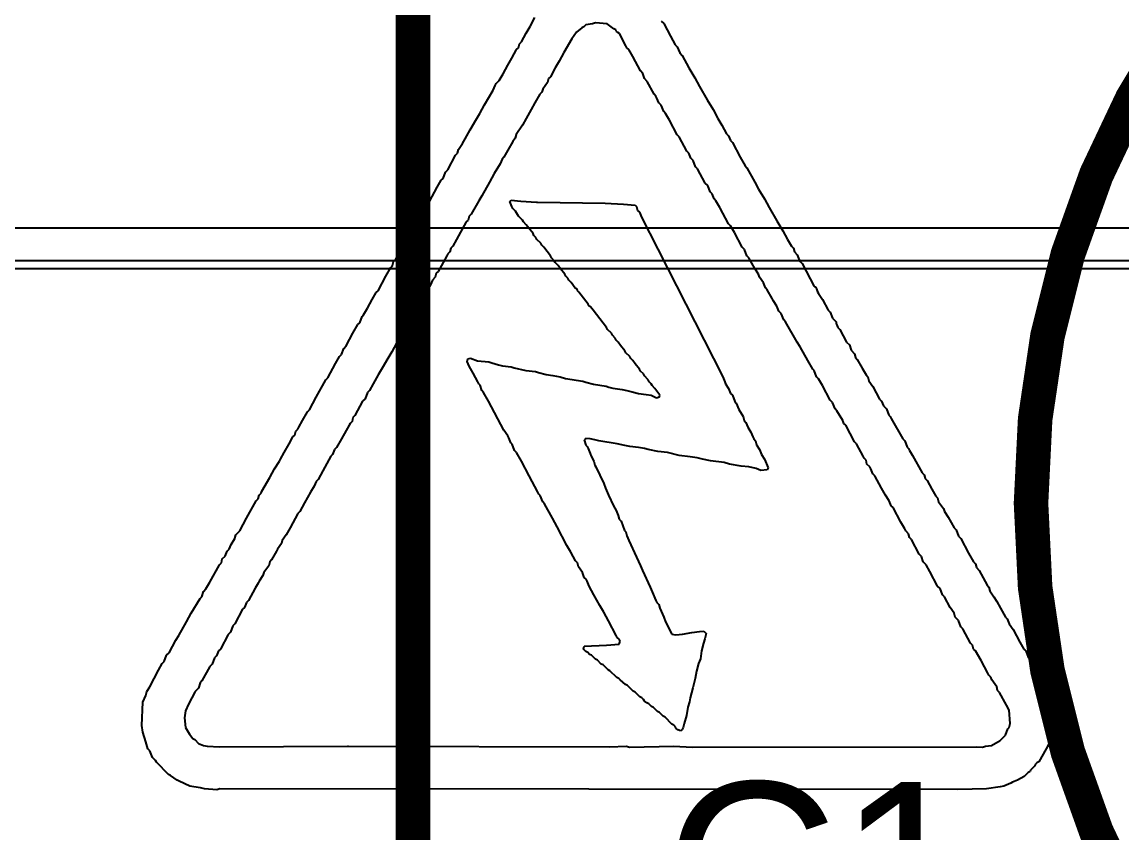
# Model space of a CAD drawing. Header units: millimetres. Extents: x -6 to 110, y 0 to 86.
# Drawn here: x 18.224 to 22.264, y 21.422 to 24.399 of the extents above; entities that cross this region are included whole.
import ezdxf

# ---------------------------------------------------------------- set-up
doc = ezdxf.new("R2010")
doc.units = ezdxf.units.MM
for name, color, linetype in [('BottomLayer', 5, 'Continuous'), ('BottomOverlay', 54, 'Continuous'), ('MidLayer1', 16, 'Continuous'), ('MidLayer2', 76, 'Continuous'), ('TopLayer', 1, 'Continuous'), ('TopOverlay', 2, 'Continuous')]:
    doc.layers.add(name, color=color, linetype=linetype)
doc.styles.add('Arial', font='', dxfattribs={"height": 0.2})
doc.styles.get('Arial').set_extended_font_data('Arial')

# ---------------------------------------------------------------- blocks, each defined once
blk = doc.blocks.new('KCXC1302G6R8MF_15')
at = {"layer": 'TopOverlay'}
for p, q in [((2.8222, 1.4473), (2.9969, 1.0543)), ((2.9969, 1.0543), (3.1152, 0.6409)), ((3.1152, 0.6409), (3.175, 0.215)), ((3.175, 0.215), (3.175, -0.215)), ((3.175, -0.215), (3.1152, -0.6409)), ((3.1152, -0.6409), (2.9969, -1.0543)), ((2.9969, -1.0543), (2.8222, -1.4473)), ((2.8222, -1.4473), (2.5947, -1.8122))]:
    blk.add_line(p, q, dxfattribs=at)
for points, const_width in [([(3.1496, 0, 1), (-3.1496, 0, 1)], 0.127), ([(3.1179, 0, 1), (3.1814, 0, 1)], 0.0635)]:
    blk.add_lwpolyline(points, format="xyb", close=True, dxfattribs=dict(at, const_width=const_width))
blk = doc.blocks.new('HF32FA_G_005_HSL1_27')
at = {"layer": 'TopOverlay', "const_width": 0.127}
blk.add_lwpolyline([(-8.8138, -5.08), (8.8138, -5.08)], dxfattribs=at)

msp = doc.modelspace()

# ---------------------------------------------------------------- linework, layer by layer
at = {"layer": 'BottomLayer'}
msp.add_line((10.2111, 23.6444), (23.0485, 23.6444), dxfattribs=at)
at = {"layer": 'BottomOverlay'}
for p, q in [((20.09, 24.3834), (20.1078, 24.4154)), ((20.5717, 24.403), (20.5806, 24.3941)), ((20.0758, 24.3585), (20.09, 24.3834)), ((20.2607, 24.3621), (20.2429, 24.3372)), ((20.2802, 24.3781), (20.2607, 24.3621)), ((20.2873, 24.3817), (20.2802, 24.3781)), ((20.2944, 24.3888), (20.2873, 24.3817)), ((20.3193, 24.3923), (20.2944, 24.3888)), ((20.33, 24.3959), (20.3193, 24.3923)), ((20.3726, 24.3923), (20.33, 24.3959)), ((20.3975, 24.3745), (20.3726, 24.3923)), ((20.4046, 24.371), (20.3975, 24.3745)), ((20.4064, 24.3657), (20.4046, 24.371)), ((20.4117, 24.3603), (20.4064, 24.3657)), ((20.4188, 24.3568), (20.4117, 24.3603)), ((20.5806, 24.3941), (20.6055, 24.3479)), ((20.0509, 24.3194), (20.058, 24.3265)), ((20.058, 24.3265), (20.0758, 24.3585)), ((20.2429, 24.3372), (20.2144, 24.2874)), ((20.442, 24.3123), (20.4188, 24.3568)), ((20.6055, 24.3479), (20.6233, 24.3159)), ((20.0225, 24.2661), (20.0402, 24.2981)), ((20.0402, 24.2981), (20.0473, 24.3052)), ((20.0473, 24.3052), (20.0509, 24.3194)), ((20.2144, 24.2874), (20.1967, 24.2554)), ((20.4455, 24.3052), (20.442, 24.3123)), ((20.4526, 24.2981), (20.4455, 24.3052)), ((20.4668, 24.2732), (20.4526, 24.2981)), ((20.6233, 24.3159), (20.6304, 24.3088)), ((20.6304, 24.3088), (20.6393, 24.2857)), ((20.6393, 24.2857), (20.6481, 24.2768)), ((19.9905, 24.2092), (20.0082, 24.2412)), ((20.0082, 24.2412), (20.0225, 24.2661)), ((20.1967, 24.2554), (20.1824, 24.2306)), ((20.4953, 24.2199), (20.4668, 24.2732)), ((20.6481, 24.2768), (20.673, 24.2306)), ((19.9762, 24.1843), (19.9905, 24.2092)), ((20.1824, 24.2306), (20.1647, 24.1986)), ((20.5042, 24.211), (20.4953, 24.2199)), ((20.5095, 24.1915), (20.5042, 24.211)), ((20.673, 24.2306), (20.6944, 24.195)), ((19.9549, 24.1488), (19.962, 24.1666)), ((19.962, 24.1666), (19.9656, 24.1737)), ((19.9656, 24.1737), (19.9762, 24.1843)), ((20.154, 24.1772), (20.1362, 24.1524)), ((20.1576, 24.1915), (20.154, 24.1772)), ((20.1647, 24.1986), (20.1576, 24.1915)), ((20.5202, 24.1808), (20.5095, 24.1915)), ((20.5451, 24.1346), (20.5202, 24.1808)), ((20.6944, 24.195), (20.7121, 24.163)), ((20.7121, 24.163), (20.7406, 24.1132)), ((19.9229, 24.0955), (19.9549, 24.1488)), ((20.1256, 24.1346), (20.1078, 24.1026)), ((20.1327, 24.1417), (20.1256, 24.1346)), ((20.1362, 24.1524), (20.1327, 24.1417)), ((20.5522, 24.1275), (20.5451, 24.1346)), ((20.5557, 24.1204), (20.5522, 24.1275)), ((20.5628, 24.1026), (20.5557, 24.1204)), ((19.9051, 24.0635), (19.9229, 24.0955)), ((20.0936, 24.0777), (20.0758, 24.0457)), ((20.1078, 24.1026), (20.0936, 24.0777)), ((20.5717, 24.0937), (20.5628, 24.1026)), ((20.5806, 24.0706), (20.5717, 24.0937)), ((20.7406, 24.1132), (20.7619, 24.0777)), ((20.7619, 24.0777), (20.7797, 24.0457)), ((19.8696, 24.003), (19.8909, 24.0386)), ((19.8909, 24.0386), (19.9051, 24.0635)), ((20.0758, 24.0457), (20.0616, 24.0208)), ((20.5877, 24.0635), (20.5806, 24.0706)), ((20.6019, 24.0386), (20.5877, 24.0635)), ((20.6304, 23.9853), (20.6019, 24.0386)), ((20.7797, 24.0457), (20.7939, 24.0208)), ((19.8518, 23.971), (19.8696, 24.003)), ((20.0616, 24.0208), (20.0385, 23.987)), ((20.7939, 24.0208), (20.8117, 23.9888)), ((19.8412, 23.9533), (19.8518, 23.971)), ((20.026, 23.9604), (20.0082, 23.9284)), ((20.0349, 23.9728), (20.026, 23.9604)), ((20.0385, 23.987), (20.0349, 23.9728)), ((20.6375, 23.9782), (20.6304, 23.9853)), ((20.6659, 23.9248), (20.6375, 23.9782)), ((20.8117, 23.9888), (20.8188, 23.9817)), ((20.8188, 23.9817), (20.8259, 23.9639)), ((20.8259, 23.9639), (20.833, 23.9568)), ((20.833, 23.9568), (20.8614, 23.9035)), ((19.8163, 23.9106), (19.8234, 23.9177)), ((19.8234, 23.9177), (19.8269, 23.9319)), ((19.8269, 23.9319), (19.8412, 23.9533)), ((20.0082, 23.9284), (19.994, 23.9035)), ((20.673, 23.9177), (20.6659, 23.9248)), ((20.6801, 23.8999), (20.673, 23.9177)), ((19.7878, 23.8573), (19.8163, 23.9106)), ((19.9798, 23.8786), (19.9585, 23.8431)), ((19.9869, 23.8964), (19.9798, 23.8786)), ((19.994, 23.9035), (19.9869, 23.8964)), ((20.689, 23.8911), (20.6801, 23.8999)), ((20.6979, 23.8679), (20.689, 23.8911)), ((20.8614, 23.9035), (20.8792, 23.8715)), ((19.7701, 23.8253), (19.7789, 23.8484)), ((19.7789, 23.8484), (19.7878, 23.8573)), ((19.9585, 23.8431), (19.9407, 23.8111)), ((20.705, 23.8608), (20.6979, 23.8679)), ((20.7335, 23.8075), (20.705, 23.8608)), ((20.8792, 23.8715), (20.8863, 23.8644)), ((20.8863, 23.8644), (20.9148, 23.8111)), ((19.7487, 23.7933), (19.7629, 23.8182)), ((19.7629, 23.8182), (19.7701, 23.8253)), ((19.9407, 23.8111), (19.9123, 23.7613)), ((20.7424, 23.7986), (20.7335, 23.8075)), ((20.7512, 23.7755), (20.7424, 23.7986)), ((20.9148, 23.8111), (20.929, 23.7862)), ((19.7203, 23.74), (19.7487, 23.7933)), ((19.9123, 23.7613), (19.9016, 23.7435)), ((20.7584, 23.7684), (20.7512, 23.7755)), ((20.7655, 23.7506), (20.7584, 23.7684)), ((20.929, 23.7862), (20.9503, 23.7506)), ((19.7025, 23.708), (19.7078, 23.7275)), ((19.7078, 23.7275), (19.7203, 23.74)), ((19.9016, 23.7435), (19.8732, 23.6938)), ((20.0154, 23.74), (20.0207, 23.7453)), ((20.0225, 23.7222), (20.0154, 23.74)), ((20.0207, 23.7453), (20.0562, 23.7417)), ((20.026, 23.7151), (20.0225, 23.7222)), ((20.0367, 23.7044), (20.026, 23.7151)), ((20.0562, 23.7417), (20.1131, 23.7382)), ((20.1131, 23.7382), (20.1167, 23.7382)), ((20.1167, 23.7382), (20.3655, 23.7346)), ((20.3655, 23.7346), (20.4331, 23.7311)), ((20.4331, 23.7311), (20.4757, 23.7275)), ((20.4757, 23.7275), (20.4811, 23.7222)), ((20.4811, 23.7222), (20.4846, 23.708)), ((20.7726, 23.7435), (20.7655, 23.7506)), ((20.7868, 23.7186), (20.7726, 23.7435)), ((20.8188, 23.6582), (20.7868, 23.7186)), ((20.9503, 23.7506), (20.9681, 23.7186)), ((20.9681, 23.7186), (20.9965, 23.6689)), ((19.6741, 23.6618), (19.6954, 23.7009)), ((19.6954, 23.7009), (19.7025, 23.708)), ((19.866, 23.6866), (19.8625, 23.6724)), ((19.8732, 23.6938), (19.866, 23.6866)), ((20.0473, 23.6866), (20.0367, 23.7044)), ((20.0616, 23.6724), (20.0473, 23.6866)), ((20.4846, 23.708), (20.4917, 23.7009)), ((20.4917, 23.7009), (20.4988, 23.6831)), ((20.4988, 23.6831), (20.5593, 23.5658)), ((19.6563, 23.6298), (19.6599, 23.6404)), ((19.6599, 23.6404), (19.6741, 23.6618)), ((19.8554, 23.6653), (19.8198, 23.6013)), ((19.8625, 23.6724), (19.8554, 23.6653)), ((20.0651, 23.6653), (20.0616, 23.6724)), ((20.0758, 23.6546), (20.0651, 23.6653)), ((20.0847, 23.6422), (20.0758, 23.6546)), ((20.1007, 23.6227), (20.0847, 23.6422)), ((20.8259, 23.6511), (20.8188, 23.6582)), ((20.8401, 23.6262), (20.8259, 23.6511)), ((20.9965, 23.6689), (21.0179, 23.6333)), ((21.0179, 23.6333), (21.0356, 23.6013)), ((19.635, 23.5907), (19.6385, 23.6049)), ((19.6385, 23.6049), (19.6563, 23.6298)), ((19.8198, 23.6013), (19.8056, 23.5764)), ((20.1042, 23.6155), (20.1007, 23.6227)), ((20.1113, 23.6084), (20.1042, 23.6155)), ((20.1149, 23.6013), (20.1113, 23.6084)), ((20.1291, 23.5871), (20.1149, 23.6013)), ((20.8686, 23.5729), (20.8401, 23.6262)), ((21.0356, 23.6013), (21.0499, 23.5764)), ((19.5994, 23.5338), (19.6279, 23.5835)), ((19.6279, 23.5835), (19.635, 23.5907)), ((19.7949, 23.5551), (19.7878, 23.548)), ((19.7985, 23.5693), (19.7949, 23.5551)), ((19.8056, 23.5764), (19.7985, 23.5693)), ((20.1327, 23.58), (20.1291, 23.5871)), ((20.1398, 23.5729), (20.1327, 23.58)), ((20.1647, 23.5409), (20.1398, 23.5729)), ((20.5593, 23.5658), (20.7975, 23.0965)), ((20.8774, 23.564), (20.8686, 23.5729)), ((20.8863, 23.5409), (20.8774, 23.564)), ((21.0499, 23.5764), (21.057, 23.5693)), ((21.057, 23.5693), (21.0605, 23.5551)), ((21.0605, 23.5551), (21.0712, 23.5444)), ((19.5852, 23.5053), (19.5887, 23.5196)), ((19.5887, 23.5196), (19.5959, 23.5267)), ((19.5959, 23.5267), (19.5994, 23.5338)), ((19.7701, 23.516), (19.7523, 23.484)), ((19.7843, 23.5409), (19.7701, 23.516)), ((19.7878, 23.548), (19.7843, 23.5409)), ((20.1682, 23.5338), (20.1647, 23.5409)), ((20.1789, 23.5231), (20.1682, 23.5338)), ((20.1824, 23.516), (20.1789, 23.5231)), ((20.1931, 23.5053), (20.1824, 23.516)), ((20.8934, 23.5338), (20.8863, 23.5409)), ((20.9148, 23.4947), (20.8934, 23.5338)), ((21.0712, 23.5444), (21.0783, 23.5267)), ((21.0783, 23.5267), (21.0819, 23.5196)), ((21.0819, 23.5196), (21.089, 23.5124)), ((21.089, 23.5124), (21.1334, 23.4289)), ((19.5603, 23.4662), (19.5781, 23.4982)), ((19.5781, 23.4982), (19.5852, 23.5053)), ((19.7452, 23.4769), (19.7416, 23.4627)), ((19.7523, 23.484), (19.7452, 23.4769)), ((20.202, 23.4929), (20.1931, 23.5053)), ((20.218, 23.4733), (20.202, 23.4929)), ((20.2215, 23.4662), (20.218, 23.4733)), ((20.929, 23.4733), (20.9148, 23.4947)), ((20.9326, 23.4627), (20.929, 23.4733)), ((19.5319, 23.4129), (19.5603, 23.4662)), ((19.7238, 23.4342), (19.7025, 23.3987)), ((19.731, 23.452), (19.7238, 23.4342)), ((19.7416, 23.4627), (19.731, 23.452)), ((20.2287, 23.4591), (20.2215, 23.4662)), ((20.2322, 23.452), (20.2287, 23.4591)), ((20.2411, 23.4431), (20.2322, 23.452)), ((20.2553, 23.4218), (20.2411, 23.4431)), ((20.9468, 23.4413), (20.9326, 23.4627)), ((20.9539, 23.4236), (20.9468, 23.4413)), ((19.5105, 23.3809), (19.5248, 23.4058)), ((19.5248, 23.4058), (19.5319, 23.4129)), ((19.7025, 23.3987), (19.6847, 23.3667)), ((20.2624, 23.4182), (20.2553, 23.4218)), ((20.2642, 23.4129), (20.2624, 23.4182)), ((20.2695, 23.4076), (20.2642, 23.4129)), ((20.3033, 23.3631), (20.2695, 23.4076)), ((20.961, 23.4165), (20.9539, 23.4236)), ((20.9788, 23.3845), (20.961, 23.4165)), ((21.1334, 23.4289), (21.1387, 23.4271)), ((21.1387, 23.4271), (21.1423, 23.42)), ((21.1423, 23.42), (21.1459, 23.4094)), ((21.1459, 23.4094), (21.1494, 23.4022)), ((21.1494, 23.4022), (21.1636, 23.3809)), ((19.4928, 23.3489), (19.5105, 23.3809)), ((19.6847, 23.3667), (19.6705, 23.3454)), ((20.3069, 23.356), (20.3033, 23.3631)), ((20.3122, 23.3542), (20.3069, 23.356)), ((20.3211, 23.3418), (20.3122, 23.3542)), ((20.9823, 23.3774), (20.9788, 23.3845)), ((20.9965, 23.356), (20.9823, 23.3774)), ((21.0037, 23.3382), (20.9965, 23.356)), ((21.1636, 23.3809), (21.185, 23.3418)), ((19.4643, 23.2956), (19.4732, 23.3187)), ((19.4732, 23.3187), (19.4785, 23.324)), ((19.4785, 23.324), (19.4928, 23.3489)), ((19.6527, 23.3134), (19.635, 23.2814)), ((19.667, 23.3382), (19.6527, 23.3134)), ((19.6705, 23.3454), (19.667, 23.3382)), ((20.3709, 23.2778), (20.3211, 23.3418)), ((21.0125, 23.3294), (21.0037, 23.3382)), ((21.0214, 23.3063), (21.0125, 23.3294)), ((21.185, 23.3418), (21.1921, 23.3347)), ((21.1921, 23.3347), (21.201, 23.3116)), ((21.201, 23.3116), (21.2134, 23.2991)), ((19.4394, 23.2565), (19.4572, 23.2885)), ((19.4572, 23.2885), (19.4643, 23.2956)), ((19.6279, 23.2743), (19.619, 23.2512)), ((19.635, 23.2814), (19.6279, 23.2743)), ((20.3744, 23.2707), (20.3709, 23.2778)), ((20.3886, 23.2565), (20.3744, 23.2707)), ((21.0285, 23.2991), (21.0214, 23.3063)), ((21.0712, 23.2245), (21.0285, 23.2991)), ((21.2134, 23.2991), (21.2134, 23.292)), ((21.2134, 23.292), (21.2152, 23.2903)), ((21.2152, 23.2903), (21.2205, 23.2778)), ((21.2205, 23.2778), (21.2276, 23.2707)), ((21.2276, 23.2707), (21.2525, 23.2245)), ((19.4146, 23.2103), (19.4394, 23.2565)), ((19.6136, 23.2458), (19.5994, 23.2209)), ((19.619, 23.2512), (19.6136, 23.2458)), ((20.3922, 23.2494), (20.3886, 23.2565)), ((20.4029, 23.2387), (20.3922, 23.2494)), ((20.4064, 23.2316), (20.4029, 23.2387)), ((20.4135, 23.2245), (20.4064, 23.2316)), ((19.3968, 23.1783), (19.4057, 23.2014)), ((19.4057, 23.2014), (19.4146, 23.2103)), ((19.5816, 23.1889), (19.5674, 23.1641)), ((19.5994, 23.2209), (19.5816, 23.1889)), ((20.4224, 23.212), (20.4135, 23.2245)), ((20.4384, 23.1925), (20.4224, 23.212)), ((20.442, 23.1854), (20.4384, 23.1925)), ((21.0819, 23.2067), (21.0712, 23.2245)), ((21.1103, 23.1569), (21.0819, 23.2067)), ((21.2525, 23.2245), (21.2632, 23.2138)), ((21.2632, 23.2138), (21.2685, 23.1943)), ((21.2685, 23.1943), (21.2809, 23.1818)), ((19.3754, 23.1463), (19.3897, 23.1712)), ((19.3897, 23.1712), (19.3968, 23.1783)), ((19.5674, 23.1641), (19.5461, 23.1285)), ((19.8589, 23.1534), (19.8607, 23.1623)), ((19.866, 23.1356), (19.8589, 23.1534)), ((19.8607, 23.1623), (19.8714, 23.1658)), ((19.8714, 23.1658), (19.8963, 23.1552)), ((19.8963, 23.1552), (19.9389, 23.1516)), ((19.9389, 23.1516), (19.9496, 23.1481)), ((20.4562, 23.1712), (20.442, 23.1854)), ((20.4597, 23.1641), (20.4562, 23.1712)), ((20.4668, 23.1569), (20.4597, 23.1641)), ((20.4757, 23.1445), (20.4668, 23.1569)), ((21.1281, 23.1249), (21.1103, 23.1569)), ((21.2809, 23.1818), (21.2845, 23.1676)), ((21.2845, 23.1676), (21.2916, 23.1605)), ((21.2916, 23.1605), (21.3094, 23.1285)), ((19.347, 23.093), (19.3754, 23.1463)), ((19.5461, 23.1285), (19.5319, 23.1036)), ((19.8803, 23.1107), (19.866, 23.1356)), ((19.898, 23.0787), (19.8803, 23.1107)), ((19.9496, 23.1481), (19.9745, 23.1409)), ((19.9745, 23.1409), (19.9887, 23.1374)), ((19.9887, 23.1374), (20.0207, 23.1338)), ((20.0207, 23.1338), (20.0314, 23.1303)), ((20.0314, 23.1303), (20.074, 23.1196)), ((20.074, 23.1196), (20.1096, 23.1161)), ((20.1096, 23.1161), (20.1202, 23.1125)), ((20.1202, 23.1125), (20.1487, 23.1054)), ((20.4917, 23.1249), (20.4757, 23.1445)), ((20.4953, 23.1178), (20.4917, 23.1249)), ((20.5059, 23.1072), (20.4953, 23.1178)), ((21.1334, 23.1196), (21.1281, 23.1249)), ((21.1423, 23.0965), (21.1334, 23.1196)), ((21.3094, 23.1285), (21.3236, 23.1036)), ((19.3043, 23.0219), (19.3399, 23.0858)), ((19.3399, 23.0858), (19.347, 23.093)), ((19.5141, 23.0716), (19.4999, 23.0467)), ((19.5319, 23.1036), (19.5141, 23.0716)), ((19.9016, 23.0716), (19.898, 23.0787)), ((19.9069, 23.0663), (19.9016, 23.0716)), ((20.1487, 23.1054), (20.1736, 23.1018)), ((20.1736, 23.1018), (20.2002, 23.0965)), ((20.2002, 23.0965), (20.2198, 23.0912)), ((20.2198, 23.0912), (20.2447, 23.0876)), ((20.2447, 23.0876), (20.2589, 23.0841)), ((20.2589, 23.0841), (20.2838, 23.0805)), ((20.2838, 23.0805), (20.2944, 23.077)), ((20.2944, 23.077), (20.3229, 23.0698)), ((20.3229, 23.0698), (20.3691, 23.0627)), ((20.5095, 23.1001), (20.5059, 23.1072)), ((20.5237, 23.0858), (20.5095, 23.1001)), ((20.5273, 23.0787), (20.5237, 23.0858)), ((20.5344, 23.0716), (20.5273, 23.0787)), ((20.5379, 23.0645), (20.5344, 23.0716)), ((20.7975, 23.0965), (20.8046, 23.0787)), ((20.8046, 23.0787), (20.8081, 23.0716)), ((20.8081, 23.0716), (20.8188, 23.0538)), ((21.1494, 23.0894), (21.1423, 23.0965)), ((21.1636, 23.0645), (21.1494, 23.0894)), ((21.3236, 23.1036), (21.3307, 23.0965)), ((21.3307, 23.0965), (21.3343, 23.0823)), ((21.3343, 23.0823), (21.3485, 23.061)), ((19.4928, 23.0396), (19.4839, 23.0165)), ((19.4999, 23.0467), (19.4928, 23.0396)), ((19.9123, 23.0467), (19.9069, 23.0663)), ((19.9194, 23.0396), (19.9123, 23.0467)), ((19.9371, 23.0076), (19.9194, 23.0396)), ((20.3691, 23.0627), (20.3797, 23.0592)), ((20.3797, 23.0592), (20.394, 23.0556)), ((20.394, 23.0556), (20.4277, 23.0503)), ((20.4277, 23.0503), (20.4455, 23.0467)), ((20.4455, 23.0467), (20.4651, 23.0414)), ((20.4651, 23.0414), (20.4882, 23.0361)), ((20.4882, 23.0361), (20.5166, 23.0325)), ((20.5166, 23.0325), (20.5344, 23.029)), ((20.5344, 23.029), (20.5539, 23.0201)), ((20.5486, 23.0538), (20.5379, 23.0645)), ((20.5664, 23.029), (20.5486, 23.0538)), ((20.5646, 23.0236), (20.5664, 23.029)), ((20.8188, 23.0538), (20.8259, 23.0361)), ((20.8259, 23.0361), (20.833, 23.029)), ((20.833, 23.029), (20.8419, 23.0059)), ((21.1921, 23.0112), (21.1636, 23.0645)), ((21.3485, 23.061), (21.3734, 23.0147)), ((19.2795, 22.9756), (19.3043, 23.0219)), ((19.475, 23.0076), (19.4465, 22.9543)), ((19.4839, 23.0165), (19.475, 23.0076)), ((19.994, 22.901), (19.9371, 23.0076)), ((20.5539, 23.0201), (20.5646, 23.0236)), ((20.8419, 23.0059), (20.8472, 23.0005)), ((20.8472, 23.0005), (20.8561, 22.9774)), ((21.201, 23.0023), (21.1921, 23.0112)), ((21.2098, 22.9792), (21.201, 23.0023)), ((21.3734, 23.0147), (21.3805, 23.0076)), ((21.3805, 23.0076), (21.3876, 22.9899)), ((21.3876, 22.9899), (21.3983, 22.9792)), ((19.2546, 22.9365), (19.2724, 22.9685)), ((19.2724, 22.9685), (19.2795, 22.9756)), ((19.4394, 22.9472), (19.4359, 22.933)), ((19.4465, 22.9543), (19.4394, 22.9472)), ((20.8561, 22.9774), (20.8721, 22.9508)), ((20.8721, 22.9508), (20.8757, 22.9365)), ((21.217, 22.9721), (21.2098, 22.9792)), ((21.2383, 22.9365), (21.217, 22.9721)), ((21.3983, 22.9792), (21.4071, 22.9561)), ((21.4071, 22.9561), (21.4125, 22.9508)), ((21.4125, 22.9508), (21.416, 22.9436)), ((19.2368, 22.9045), (19.2404, 22.9116)), ((19.2404, 22.9116), (19.2546, 22.9365)), ((19.4252, 22.9188), (19.3968, 22.869)), ((19.4288, 22.9259), (19.4252, 22.9188)), ((19.4359, 22.933), (19.4288, 22.9259)), ((20.8757, 22.9365), (20.8828, 22.9294)), ((20.8828, 22.9294), (20.8899, 22.9116)), ((20.8899, 22.9116), (20.9006, 22.8939)), ((21.2418, 22.9259), (21.2383, 22.9365)), ((21.2489, 22.9188), (21.2418, 22.9259)), ((21.2809, 22.8583), (21.2489, 22.9188)), ((21.416, 22.9436), (21.4587, 22.869)), ((19.2048, 22.8512), (19.219, 22.8761)), ((19.219, 22.8761), (19.2261, 22.8832)), ((19.2261, 22.8832), (19.2297, 22.8974)), ((19.2297, 22.8974), (19.2368, 22.9045)), ((19.3968, 22.869), (19.379, 22.837)), ((20.0082, 22.8797), (19.994, 22.901)), ((20.0118, 22.8725), (20.0082, 22.8797)), ((20.0189, 22.8548), (20.0118, 22.8725)), ((20.2944, 22.8708), (20.2891, 22.8654)), ((20.3104, 22.869), (20.2944, 22.8708)), ((20.3282, 22.8654), (20.3104, 22.869)), ((20.9006, 22.8939), (20.9077, 22.8761)), ((20.9077, 22.8761), (20.9112, 22.869)), ((20.9112, 22.869), (20.9183, 22.8619)), ((21.4587, 22.869), (21.4658, 22.8619)), ((19.187, 22.8192), (19.2048, 22.8512)), ((19.3719, 22.8299), (19.3648, 22.8121)), ((19.379, 22.837), (19.3719, 22.8299)), ((20.0242, 22.8494), (20.0189, 22.8548)), ((20.0331, 22.8263), (20.0242, 22.8494)), ((20.0402, 22.8192), (20.0331, 22.8263)), ((20.2891, 22.8654), (20.2944, 22.8459)), ((20.2944, 22.8459), (20.2998, 22.8405)), ((20.2998, 22.8405), (20.3033, 22.8334)), ((20.3033, 22.8334), (20.3104, 22.8157)), ((20.3424, 22.8619), (20.3282, 22.8654)), ((20.41, 22.8512), (20.3424, 22.8619)), ((20.4384, 22.8441), (20.41, 22.8512)), ((20.4562, 22.8405), (20.4384, 22.8441)), ((20.4882, 22.837), (20.4562, 22.8405)), ((20.5095, 22.8334), (20.4882, 22.837)), ((20.5237, 22.8299), (20.5095, 22.8334)), ((20.5593, 22.8228), (20.5237, 22.8299)), ((20.9183, 22.8619), (20.9219, 22.8477)), ((20.9219, 22.8477), (20.9326, 22.8299)), ((20.9326, 22.8299), (20.9397, 22.8121)), ((21.2881, 22.8512), (21.2809, 22.8583)), ((21.3129, 22.805), (21.2881, 22.8512)), ((21.4658, 22.8619), (21.4747, 22.8388)), ((21.4747, 22.8388), (21.48, 22.8334)), ((21.48, 22.8334), (21.4836, 22.8263)), ((21.4836, 22.8263), (21.4942, 22.8085)), ((19.1515, 22.7588), (19.1693, 22.7872)), ((19.1693, 22.7872), (19.1728, 22.7943)), ((19.1728, 22.7943), (19.187, 22.8192)), ((19.3577, 22.805), (19.3292, 22.7517)), ((19.3648, 22.8121), (19.3577, 22.805)), ((20.058, 22.7872), (20.0402, 22.8192)), ((20.0865, 22.7339), (20.058, 22.7872)), ((20.3104, 22.8157), (20.314, 22.805)), ((20.314, 22.805), (20.3246, 22.7872)), ((20.3246, 22.7872), (20.3282, 22.773)), ((20.5948, 22.8192), (20.5593, 22.8228)), ((20.6375, 22.8085), (20.5948, 22.8192)), ((20.6784, 22.8032), (20.6375, 22.8085)), ((20.7033, 22.7997), (20.6784, 22.8032)), ((20.7228, 22.7943), (20.7033, 22.7997)), ((20.753, 22.789), (20.7228, 22.7943)), ((20.8028, 22.7819), (20.753, 22.789)), ((20.9397, 22.8121), (20.9503, 22.7943)), ((20.9503, 22.7943), (20.9645, 22.7623)), ((21.3165, 22.7979), (21.3129, 22.805)), ((21.3236, 22.7908), (21.3165, 22.7979)), ((21.3272, 22.7766), (21.3236, 22.7908)), ((21.4942, 22.8085), (21.5298, 22.7446)), ((19.1337, 22.7268), (19.1515, 22.7588)), ((19.3292, 22.7517), (19.3115, 22.7197)), ((20.3282, 22.773), (20.3318, 22.7659)), ((20.3318, 22.7659), (20.3602, 22.7055)), ((20.8223, 22.7766), (20.8028, 22.7819)), ((20.865, 22.7694), (20.8223, 22.7766)), ((20.8934, 22.7659), (20.865, 22.7694)), ((20.9201, 22.7606), (20.8934, 22.7659)), ((20.9379, 22.7534), (20.9201, 22.7606)), ((20.961, 22.7552), (20.9379, 22.7534)), ((20.9645, 22.7623), (20.961, 22.7552)), ((21.3378, 22.7659), (21.3272, 22.7766)), ((21.3414, 22.7588), (21.3378, 22.7659)), ((21.3485, 22.741), (21.3414, 22.7588)), ((21.5298, 22.7446), (21.5369, 22.7375)), ((19.1053, 22.677), (19.1337, 22.7268)), ((19.3043, 22.7126), (19.2972, 22.6948)), ((19.3115, 22.7197), (19.3043, 22.7126)), ((20.1184, 22.6735), (20.0865, 22.7339)), ((20.3602, 22.7055), (20.3673, 22.6877)), ((21.3556, 22.7339), (21.3485, 22.741)), ((21.3805, 22.6877), (21.3556, 22.7339)), ((21.5369, 22.7375), (21.5405, 22.7232)), ((21.5405, 22.7232), (21.5476, 22.7161)), ((21.5476, 22.7161), (21.5653, 22.6841)), ((19.0946, 22.6628), (19.1017, 22.6699)), ((19.1017, 22.6699), (19.1053, 22.677)), ((19.283, 22.6735), (19.2617, 22.6344)), ((19.2972, 22.6948), (19.283, 22.6735)), ((20.122, 22.6663), (20.1184, 22.6735)), ((20.1273, 22.661), (20.122, 22.6663)), ((20.3673, 22.6877), (20.378, 22.6628)), ((21.3947, 22.6628), (21.3805, 22.6877)), ((21.5653, 22.6841), (21.5796, 22.6592)), ((19.0484, 22.5775), (19.0839, 22.6415)), ((19.0839, 22.6415), (19.091, 22.6486)), ((19.091, 22.6486), (19.0946, 22.6628)), ((19.2617, 22.6344), (19.2439, 22.6024)), ((20.1362, 22.6379), (20.1273, 22.661)), ((20.1433, 22.6308), (20.1362, 22.6379)), ((20.1718, 22.5775), (20.1433, 22.6308)), ((20.378, 22.6628), (20.3957, 22.6237)), ((20.3957, 22.6237), (20.4064, 22.6059)), ((21.4089, 22.6415), (21.3947, 22.6628)), ((21.416, 22.6237), (21.4089, 22.6415)), ((21.4231, 22.6166), (21.416, 22.6237)), ((21.5796, 22.6592), (21.5867, 22.6521)), ((21.5867, 22.6521), (21.5902, 22.6379)), ((21.5902, 22.6379), (21.608, 22.613)), ((19.2368, 22.5952), (19.2084, 22.5419)), ((19.2439, 22.6024), (19.2368, 22.5952)), ((20.4064, 22.6059), (20.4135, 22.5881)), ((20.4135, 22.5881), (20.4171, 22.5739)), ((21.4516, 22.5633), (21.4231, 22.6166)), ((21.608, 22.613), (21.6116, 22.6024)), ((21.6116, 22.6024), (21.6258, 22.581)), ((19.0235, 22.5313), (19.0484, 22.5775)), ((20.1896, 22.5455), (20.1718, 22.5775)), ((20.2251, 22.4779), (20.1896, 22.5455)), ((20.4171, 22.5739), (20.4242, 22.5668)), ((20.4242, 22.5668), (20.4366, 22.533)), ((21.4658, 22.5384), (21.4516, 22.5633)), ((21.6258, 22.581), (21.6471, 22.5419)), ((18.9915, 22.4815), (19.0057, 22.5028)), ((19.0057, 22.5028), (19.0093, 22.517)), ((19.0093, 22.517), (19.0235, 22.5313)), ((19.1941, 22.517), (19.1799, 22.4957)), ((19.2084, 22.5419), (19.1941, 22.517)), ((20.4366, 22.533), (20.442, 22.5277)), ((20.442, 22.5277), (20.4455, 22.5135)), ((20.4455, 22.5135), (20.4526, 22.4957)), ((21.4694, 22.5313), (21.4658, 22.5384)), ((21.48, 22.5206), (21.4694, 22.5313)), ((21.4836, 22.5064), (21.48, 22.5206)), ((21.4907, 22.4993), (21.4836, 22.5064)), ((21.6471, 22.5419), (21.6542, 22.5348)), ((21.6542, 22.5348), (21.6631, 22.5117)), ((21.6631, 22.5117), (21.672, 22.5028)), ((21.672, 22.5028), (21.7004, 22.4495)), ((18.9773, 22.4566), (18.9844, 22.4637)), ((18.9844, 22.4637), (18.9915, 22.4815)), ((19.1621, 22.4637), (19.1586, 22.4566)), ((19.1764, 22.485), (19.1621, 22.4637)), ((19.1799, 22.4957), (19.1764, 22.485)), ((20.2393, 22.453), (20.2251, 22.4779)), ((20.4526, 22.4957), (20.4811, 22.4353)), ((21.5191, 22.4459), (21.4907, 22.4993)), ((18.956, 22.4139), (18.9595, 22.4282)), ((18.9595, 22.4282), (18.9702, 22.4388)), ((18.9702, 22.4388), (18.9773, 22.4566)), ((19.1408, 22.4246), (19.1337, 22.4175)), ((19.1586, 22.4566), (19.1408, 22.4246)), ((20.2571, 22.4211), (20.2393, 22.453)), ((20.4811, 22.4353), (20.4953, 22.4033)), ((21.528, 22.437), (21.5191, 22.4459)), ((21.5334, 22.4175), (21.528, 22.437)), ((21.7004, 22.4495), (21.7182, 22.4175)), ((18.9133, 22.3428), (18.9488, 22.4068)), ((18.9488, 22.4068), (18.956, 22.4139)), ((19.1301, 22.4033), (19.1124, 22.3784)), ((19.1337, 22.4175), (19.1301, 22.4033)), ((20.2642, 22.4139), (20.2571, 22.4211)), ((20.2678, 22.3997), (20.2642, 22.4139)), ((20.282, 22.3784), (20.2678, 22.3997)), ((20.4953, 22.4033), (20.5024, 22.3855)), ((20.5024, 22.3855), (20.5308, 22.3251)), ((21.544, 22.4068), (21.5334, 22.4175)), ((21.5582, 22.3819), (21.544, 22.4068)), ((21.5867, 22.3286), (21.5582, 22.3819)), ((21.7182, 22.4175), (21.7253, 22.4104)), ((21.7253, 22.4104), (21.7289, 22.3962)), ((21.7289, 22.3962), (21.7395, 22.3855)), ((21.7395, 22.3855), (21.768, 22.3322)), ((18.8991, 22.318), (18.9133, 22.3428)), ((19.0946, 22.3464), (19.091, 22.3393)), ((19.1088, 22.3677), (19.0946, 22.3464)), ((19.1124, 22.3784), (19.1088, 22.3677)), ((20.2891, 22.3606), (20.282, 22.3784)), ((20.2962, 22.3535), (20.2891, 22.3606)), ((20.2998, 22.3464), (20.2962, 22.3535)), ((20.3069, 22.3286), (20.2998, 22.3464)), ((18.8849, 22.2895), (18.8902, 22.3091)), ((18.8902, 22.3091), (18.8991, 22.318)), ((19.0804, 22.3215), (19.0555, 22.2753)), ((19.091, 22.3393), (19.0804, 22.3215)), ((20.3246, 22.2966), (20.3069, 22.3286)), ((20.5308, 22.3251), (20.5379, 22.3073)), ((20.5379, 22.3073), (20.5522, 22.2753)), ((21.5956, 22.3197), (21.5867, 22.3286)), ((21.6045, 22.2966), (21.5956, 22.3197)), ((21.768, 22.3322), (21.7751, 22.3251)), ((21.7751, 22.3251), (21.7786, 22.3108)), ((21.7786, 22.3108), (21.7929, 22.2895)), ((18.8457, 22.2291), (18.8777, 22.2824)), ((18.8777, 22.2824), (18.8849, 22.2895)), ((19.0484, 22.2682), (19.0413, 22.2504)), ((19.0555, 22.2753), (19.0484, 22.2682)), ((20.346, 22.2575), (20.3246, 22.2966)), ((20.5522, 22.2753), (20.5557, 22.2682)), ((20.5557, 22.2682), (20.5628, 22.2611)), ((20.5628, 22.2611), (20.5664, 22.2469)), ((21.6116, 22.2895), (21.6045, 22.2966)), ((21.6329, 22.2504), (21.6116, 22.2895)), ((21.7929, 22.2895), (21.8035, 22.2717)), ((21.8035, 22.2717), (21.8178, 22.2469)), ((18.828, 22.1971), (18.8457, 22.2291)), ((19.0342, 22.2433), (19.0057, 22.19)), ((19.0413, 22.2504), (19.0342, 22.2433)), ((20.3602, 22.2326), (20.346, 22.2575)), ((20.378, 22.2006), (20.3602, 22.2326)), ((20.5664, 22.2469), (20.5806, 22.2149)), ((21.6471, 22.2291), (21.6329, 22.2504)), ((21.6507, 22.2149), (21.6471, 22.2291)), ((21.8178, 22.2469), (21.8355, 22.2149)), ((18.7995, 22.1473), (18.828, 22.1971)), ((18.9986, 22.1829), (18.9897, 22.1598)), ((19.0057, 22.19), (18.9986, 22.1829)), ((20.4064, 22.1473), (20.378, 22.2006)), ((20.5806, 22.2149), (20.5877, 22.1971)), ((20.5877, 22.1971), (20.6108, 22.1526)), ((21.6631, 22.2024), (21.6507, 22.2149)), ((21.672, 22.1793), (21.6631, 22.2024)), ((21.6791, 22.1722), (21.672, 22.1793)), ((21.8355, 22.2149), (21.8426, 22.2078)), ((21.8426, 22.2078), (21.8497, 22.19)), ((21.8497, 22.19), (21.864, 22.1686)), ((18.7889, 22.1295), (18.7995, 22.1473)), ((18.9808, 22.1509), (18.9524, 22.0975)), ((18.9897, 22.1598), (18.9808, 22.1509)), ((20.41, 22.1402), (20.4064, 22.1473)), ((20.4171, 22.1331), (20.41, 22.1402)), ((20.6108, 22.1526), (20.625, 22.1491)), ((20.625, 22.1491), (20.6499, 22.1526)), ((20.6499, 22.1526), (20.6837, 22.158)), ((20.6837, 22.158), (20.7121, 22.1615)), ((20.7121, 22.1615), (20.7281, 22.1633)), ((20.7281, 22.1633), (20.737, 22.1544)), ((20.737, 22.1544), (20.7317, 22.1349)), ((21.7075, 22.1189), (21.6791, 22.1722)), ((21.864, 22.1686), (21.8889, 22.1224)), ((18.764, 22.0833), (18.7889, 22.1295)), ((20.2855, 22.0975), (20.2891, 22.1082)), ((20.2891, 22.1082), (20.3709, 22.1118)), ((20.3709, 22.1118), (20.4171, 22.1153)), ((20.4206, 22.126), (20.4171, 22.1331)), ((20.4171, 22.1153), (20.4206, 22.126)), ((20.7264, 22.1189), (20.7192, 22.0904)), ((20.7317, 22.1349), (20.7264, 22.1189)), ((21.7147, 22.1118), (21.7075, 22.1189)), ((21.7182, 22.0975), (21.7147, 22.1118)), ((21.8889, 22.1224), (21.9031, 22.0975)), ((18.7462, 22.0513), (18.7551, 22.0744)), ((18.7551, 22.0744), (18.764, 22.0833)), ((18.9311, 22.0655), (18.9222, 22.0424)), ((18.9382, 22.0727), (18.9311, 22.0655)), ((18.9453, 22.0904), (18.9382, 22.0727)), ((18.9524, 22.0975), (18.9453, 22.0904)), ((20.2944, 22.0887), (20.2855, 22.0975)), ((20.3015, 22.0851), (20.2944, 22.0887)), ((20.3086, 22.078), (20.3015, 22.0851)), ((20.3158, 22.0744), (20.3086, 22.078)), ((20.33, 22.0602), (20.3158, 22.0744)), ((20.3371, 22.0567), (20.33, 22.0602)), ((20.7157, 22.062), (20.7086, 22.0442)), ((20.7192, 22.0904), (20.7157, 22.062)), ((21.7253, 22.0904), (21.7182, 22.0975)), ((21.7467, 22.0549), (21.7253, 22.0904)), ((21.9031, 22.0975), (21.9102, 22.0904)), ((21.9102, 22.0904), (21.9191, 22.0673)), ((21.9191, 22.0673), (21.928, 22.0584)), ((21.928, 22.0584), (21.9351, 22.0407)), ((18.6929, 21.9589), (18.7249, 22.0193)), ((18.7249, 22.0193), (18.7391, 22.0442)), ((18.7391, 22.0442), (18.7462, 22.0513)), ((18.9133, 22.0336), (18.8849, 21.9802)), ((18.9222, 22.0424), (18.9133, 22.0336)), ((20.3513, 22.0424), (20.3371, 22.0567)), ((20.3584, 22.0389), (20.3513, 22.0424)), ((20.3762, 22.0211), (20.3584, 22.0389)), ((20.3833, 22.0176), (20.3762, 22.0211)), ((20.4082, 21.9927), (20.3833, 22.0176)), ((20.7086, 22.0442), (20.7015, 22.0158)), ((21.7715, 22.0087), (21.7467, 22.0549)), ((21.9351, 22.0407), (21.9422, 22.0336)), ((21.9422, 22.0336), (21.96, 22.0016)), ((18.8849, 21.9802), (18.8777, 21.9731)), ((20.4153, 21.9891), (20.4082, 21.9927)), ((20.4206, 21.9838), (20.4153, 21.9891)), ((20.4402, 21.9678), (20.4206, 21.9838)), ((20.6961, 21.9891), (20.6926, 21.9749)), ((20.7015, 22.0158), (20.6961, 21.9891)), ((21.7751, 22.0016), (21.7715, 22.0087)), ((21.7822, 21.9944), (21.7751, 22.0016)), ((21.7858, 21.9838), (21.7822, 21.9944)), ((21.8035, 21.9589), (21.7858, 21.9838)), ((21.96, 22.0016), (21.9742, 21.9767)), ((18.6787, 21.9269), (18.6822, 21.9411)), ((18.6822, 21.9411), (18.6929, 21.9589)), ((18.86, 21.9411), (18.8351, 21.8949)), ((18.8724, 21.9536), (18.86, 21.9411)), ((18.8777, 21.9731), (18.8724, 21.9536)), ((20.4473, 21.9642), (20.4402, 21.9678)), ((20.4686, 21.9429), (20.4473, 21.9642)), ((20.4757, 21.9393), (20.4686, 21.9429)), ((20.4935, 21.9216), (20.4757, 21.9393)), ((20.6873, 21.9553), (20.6784, 21.918)), ((20.6926, 21.9749), (20.6873, 21.9553)), ((21.8071, 21.9447), (21.8035, 21.9589)), ((21.8142, 21.9376), (21.8071, 21.9447)), ((21.8391, 21.8914), (21.8142, 21.9376)), ((21.9742, 21.9767), (21.9991, 21.9233)), ((18.6644, 21.8167), (18.668, 21.902)), ((18.668, 21.902), (18.6787, 21.9269)), ((20.5006, 21.918), (20.4935, 21.9216)), ((20.5059, 21.9127), (20.5006, 21.918)), ((20.5095, 21.9056), (20.5059, 21.9127)), ((20.5184, 21.9002), (20.5095, 21.9056)), ((20.5255, 21.8967), (20.5184, 21.9002)), ((20.5362, 21.886), (20.5255, 21.8967)), ((20.6748, 21.9038), (20.6695, 21.8842)), ((20.6784, 21.918), (20.6748, 21.9038)), ((21.9991, 21.9233), (22.0026, 21.8985)), ((22.0026, 21.8985), (22.0062, 21.8878)), ((18.8244, 21.87), (18.8209, 21.8451)), ((18.8351, 21.8949), (18.8244, 21.87)), ((20.5433, 21.8825), (20.5362, 21.886)), ((20.5575, 21.8682), (20.5433, 21.8825)), ((20.5646, 21.8647), (20.5575, 21.8682)), ((20.5788, 21.8505), (20.5646, 21.8647)), ((20.6695, 21.8842), (20.6641, 21.854)), ((21.8497, 21.8736), (21.8391, 21.8914)), ((21.8533, 21.8238), (21.8497, 21.8736)), ((22.0062, 21.8878), (22.0097, 21.8522)), ((18.668, 21.7918), (18.6644, 21.8167)), ((18.8209, 21.8451), (18.8244, 21.8096)), ((20.5859, 21.8469), (20.5788, 21.8505)), ((20.6108, 21.822), (20.5859, 21.8469)), ((20.6179, 21.8185), (20.6108, 21.822)), ((20.6233, 21.8131), (20.6179, 21.8185)), ((20.6553, 21.8238), (20.6517, 21.8096)), ((20.6641, 21.854), (20.6553, 21.8238)), ((21.8497, 21.8096), (21.8533, 21.8238)), ((22.0097, 21.8522), (22.0062, 21.7918)), ((18.6787, 21.7563), (18.668, 21.7918)), ((18.8244, 21.8096), (18.8386, 21.7847)), ((18.8386, 21.7847), (18.8511, 21.7687)), ((20.6268, 21.806), (20.6233, 21.8131)), ((20.6322, 21.8007), (20.6268, 21.806)), ((20.6428, 21.7971), (20.6322, 21.8007)), ((20.6481, 21.8025), (20.6428, 21.7971)), ((20.6517, 21.8096), (20.6481, 21.8025)), ((21.816, 21.7616), (21.8355, 21.7811)), ((21.8355, 21.7811), (21.8444, 21.8043)), ((21.8444, 21.8043), (21.8497, 21.8096)), ((22.0026, 21.7811), (21.9991, 21.7669)), ((22.0062, 21.7918), (22.0026, 21.7811)), ((18.6858, 21.7314), (18.6787, 21.7563)), ((18.8511, 21.7687), (18.8582, 21.7651)), ((18.8582, 21.7651), (18.8724, 21.7509)), ((18.8724, 21.7509), (18.8902, 21.7438)), ((18.8902, 21.7438), (18.9044, 21.7403)), ((18.9044, 21.7403), (18.9488, 21.7385)), ((18.9488, 21.7385), (19.4199, 21.7403)), ((19.4199, 21.7403), (19.4234, 21.7403)), ((19.4234, 21.7403), (20.3815, 21.7385)), ((20.3815, 21.7385), (20.4437, 21.7403)), ((20.4437, 21.7403), (20.4544, 21.7367)), ((20.4544, 21.7367), (20.6179, 21.7403)), ((20.6179, 21.7403), (20.6855, 21.7367)), ((20.6855, 21.7367), (21.7289, 21.7385)), ((21.7289, 21.7385), (21.752, 21.7367)), ((21.752, 21.7367), (21.7627, 21.7403)), ((21.7627, 21.7403), (21.784, 21.7438)), ((21.784, 21.7438), (21.816, 21.7616)), ((21.9955, 21.7492), (21.9848, 21.7314)), ((21.9991, 21.7669), (21.9955, 21.7492)), ((18.6929, 21.7243), (18.6858, 21.7314)), ((18.6964, 21.7172), (18.6929, 21.7243)), ((18.7035, 21.6994), (18.6964, 21.7172)), ((18.7142, 21.6887), (18.7035, 21.6994)), ((21.9848, 21.7314), (21.9582, 21.6834)), ((18.7178, 21.6816), (18.7142, 21.6887)), ((18.7622, 21.6372), (18.7178, 21.6816)), ((21.9422, 21.6674), (21.928, 21.6532)), ((21.9457, 21.6745), (21.9422, 21.6674)), ((21.9511, 21.6798), (21.9457, 21.6745)), ((21.9582, 21.6834), (21.9511, 21.6798)), ((18.7693, 21.6336), (18.7622, 21.6372)), ((18.7942, 21.6158), (18.7693, 21.6336)), ((18.8013, 21.6123), (18.7942, 21.6158)), ((21.88, 21.6158), (21.8622, 21.6087)), ((21.9049, 21.6301), (21.88, 21.6158)), ((21.9191, 21.6443), (21.9049, 21.6301)), ((21.9262, 21.6478), (21.9191, 21.6443)), ((21.928, 21.6532), (21.9262, 21.6478)), ((18.8404, 21.5945), (18.8013, 21.6123)), ((18.8546, 21.591), (18.8404, 21.5945)), ((18.8795, 21.5874), (18.8546, 21.591)), ((18.8937, 21.5838), (18.8795, 21.5874)), ((18.94, 21.5803), (18.8937, 21.5838)), ((18.9506, 21.5838), (18.94, 21.5803)), ((21.6613, 21.5821), (18.9506, 21.5838)), ((21.7662, 21.5838), (21.6613, 21.5821)), ((21.816, 21.591), (21.7662, 21.5838)), ((21.8302, 21.5945), (21.816, 21.591)), ((21.8551, 21.6052), (21.8302, 21.5945)), ((21.8622, 21.6087), (21.8551, 21.6052))]:
    msp.add_line(p, q, dxfattribs=at)
at = {"layer": 'MidLayer1'}
msp.add_line((8.0994, 23.5236), (24.6592, 23.5236), dxfattribs=at)
at = {"layer": 'MidLayer2'}
msp.add_line((8.128, 23.495), (24.3179, 23.495), dxfattribs=at)
at = {"layer": 'TopLayer'}
msp.add_line((8.9376, 23.5236), (24.6592, 23.5236), dxfattribs=at)

# ---------------------------------------------------------------- block references
for name, p, rotation in [('HF32FA_G_005_HSL1_27', (14.5796, 19.4056), 90), ('KCXC1302G6R8MF_15', (25.0792, 22.6328), 180)]:
    msp.add_blockref(name, p, dxfattribs=dict(rotation=rotation))

# ---------------------------------------------------------------- texts
at = {"layer": 'TopOverlay', "style": 'Arial'}
msp.add_text('C1', height=0.635, dxfattribs=at).set_placement((20.5821, 20.9739))

doc.saveas('drawing.dxf')
